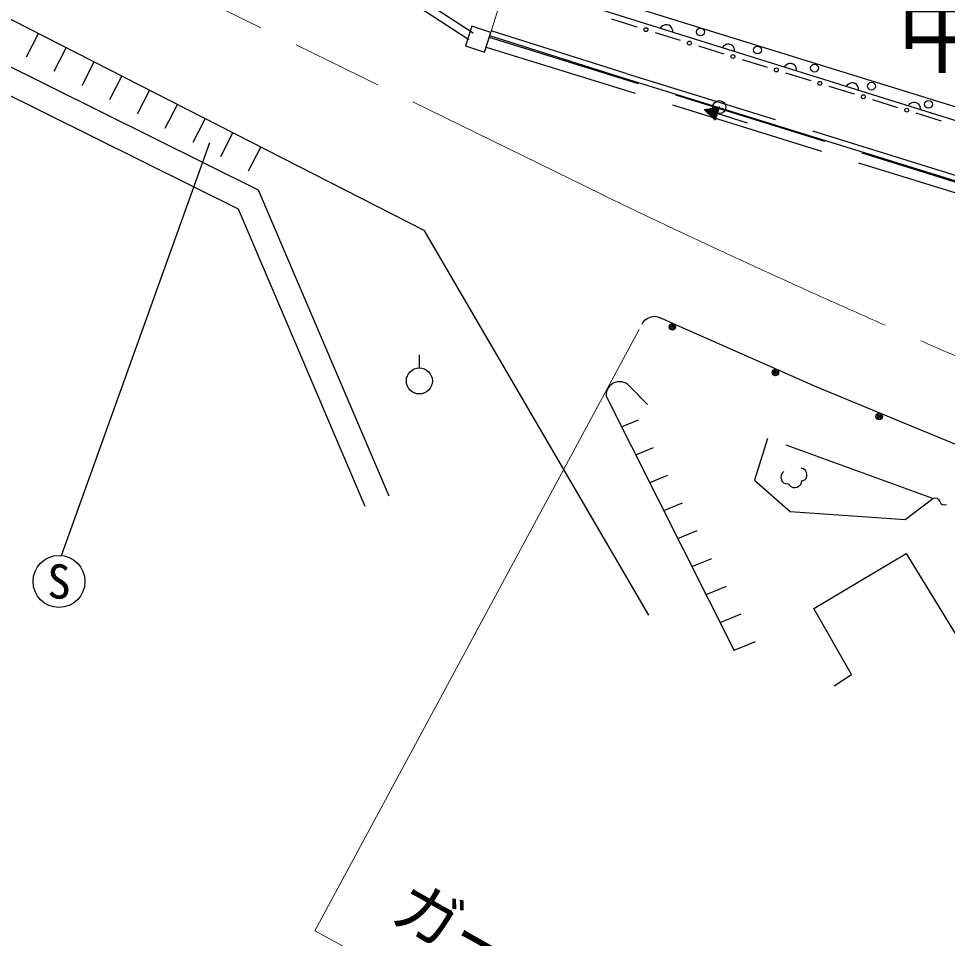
# Model space of a CAD drawing. Units: millimetres, scale not verified. Extents: x 40000 to 680000, y 20000 to 380000.
# Drawn here: x 111826 to 147557, y 261652 to 297038 of the extents above; entities that cross this region are included whole.
import ezdxf
from ezdxf.enums import TextEntityAlignment as Align

# ---------------------------------------------------------------- set-up
doc = ezdxf.new("R2010")
doc.units = ezdxf.units.MM
doc.header["$LTSCALE"] = 1000
doc.header["$PDMODE"] = 32
doc.header["$PDSIZE"] = 500
doc.linetypes.add('CHAIN', pattern=[18.5, 12, -1.5, 3.5, -1.5])
doc.linetypes.add('DASHED', pattern=[7.5, 6, -1.5])
for name, color, linetype, lineweight in [('M-BGD', 7, 'Continuous', 25), ('M-BGD-EXST', 7, 'Continuous', 25), ('M-BMK', 2, 'CHAIN', 13), ('M-STR-HTXT', 7, 'Continuous', 13)]:
    doc.layers.add(name, color=color, linetype=linetype, lineweight=lineweight)
doc.layers.add('M-BMK-HTXT', color=7, linetype='Continuous')
doc.styles.add('ＭＳ ゴシック', font='')
doc.styles.get('ＭＳ ゴシック').set_extended_font_data('MS Gothic')

msp = doc.modelspace()

# ---------------------------------------------------------------- linework, layer by layer
at = {"layer": 'M-BGD'}
for p, q in [((75003, 315640), (127411, 288896)), ((149867, 292481), (130788, 298458)), ((132642, 298367), (150023, 292978)), ((134632, 297033), (135475, 296759)), ((129256, 296740), (129014, 295988)), ((129994, 296502), (129256, 296740)), ((135475, 296759), (135609, 296718)), ((136549, 296716), (136512, 296665)), ((136592, 296755), (136549, 296716)), ((136655, 296788), (136592, 296755)), ((136711, 296802), (136655, 296788)), ((136775, 296803), (136711, 296802)), ((136851, 296779), (136775, 296803)), ((136902, 296742), (136851, 296779)), ((136941, 296698), (136902, 296742)), ((136974, 296636), (136941, 296698)), ((136988, 296579), (136974, 296636)), ((136989, 296516), (136988, 296579)), ((121057, 290431), (109154, 296350)), ((112130, 295560), (112590, 296459)), ((129752, 295751), (129994, 296502)), ((135140, 294737), (129948, 296374)), ((135200, 294928), (130009, 296565)), ((136311, 296501), (137281, 296202)), ((113198, 295013), (113659, 295914)), ((129014, 295988), (129752, 295751)), ((137983, 295985), (138953, 295686)), ((138933, 295969), (138896, 295918)), ((138977, 296008), (138933, 295969)), ((139040, 296041), (138977, 296008)), ((139096, 296054), (139040, 296041)), ((139160, 296056), (139096, 296054)), ((139236, 296032), (139160, 296056)), ((139287, 295995), (139236, 296032)), ((139326, 295951), (139287, 295995)), ((139359, 295888), (139326, 295951)), ((139372, 295832), (139359, 295888)), ((120282, 289700), (107918, 295848)), ((139374, 295769), (139372, 295832)), ((114266, 294466), (114728, 295368)), ((139655, 295470), (140625, 295170)), ((141318, 295222), (141281, 295171)), ((141362, 295261), (141318, 295222)), ((141425, 295294), (141362, 295261)), ((141481, 295307), (141425, 295294)), ((141544, 295308), (141481, 295307)), ((141621, 295285), (141544, 295308)), ((141672, 295247), (141621, 295285)), ((141711, 295204), (141672, 295247)), ((141744, 295141), (141711, 295204)), ((141757, 295085), (141744, 295141)), ((115335, 293920), (115797, 294823)), ((141328, 294954), (142298, 294654)), ((141758, 295021), (141757, 295085)), ((149839, 290181), (135140, 294737)), ((143000, 294438), (143970, 294139)), ((143703, 294475), (143666, 294424)), ((143747, 294514), (143703, 294475)), ((143809, 294546), (143747, 294514)), ((143866, 294560), (143809, 294546)), ((143929, 294561), (143866, 294560)), ((144006, 294537), (143929, 294561)), ((144057, 294500), (144006, 294537)), ((144096, 294457), (144057, 294500)), ((144128, 294394), (144096, 294457)), ((116403, 293373), (116866, 294277)), ((144142, 294337), (144128, 294394)), ((144143, 294274), (144142, 294337)), ((117471, 292826), (117934, 293732)), ((144672, 293922), (145642, 293623)), ((146088, 293728), (146051, 293676)), ((146132, 293766), (146088, 293728)), ((146194, 293799), (146132, 293766)), ((146251, 293813), (146194, 293799)), ((146314, 293814), (146251, 293813)), ((146391, 293790), (146314, 293814)), ((146442, 293753), (146391, 293790)), ((146481, 293710), (146442, 293753)), ((146513, 293647), (146481, 293710)), ((138203, 293538), (138782, 293631)), ((138625, 293130), (138203, 293538)), ((138231, 293511), (138698, 293364)), ((138241, 293544), (138709, 293397)), ((138287, 293456), (138688, 293331)), ((138319, 293557), (138719, 293431)), ((138343, 293402), (138677, 293297)), ((138396, 293569), (138730, 293464)), ((138473, 293581), (138740, 293498)), ((138550, 293594), (138751, 293531)), ((138782, 293631), (138625, 293130)), ((138628, 293606), (138761, 293564)), ((139872, 293014), (138704, 293381)), ((138705, 293619), (138772, 293598)), ((146344, 293406), (147314, 293107)), ((146527, 293590), (146513, 293647)), ((146528, 293527), (146527, 293590)), ((118539, 292280), (119003, 293186)), ((138400, 293348), (138667, 293264)), ((138456, 293293), (138656, 293230)), ((138512, 293239), (138646, 293197)), ((138569, 293185), (138635, 293164)), ((119607, 291733), (120072, 292641)), ((120676, 291186), (121141, 292096)), ((126081, 278666), (121057, 290431)), ((125161, 278273), (120282, 289700)), ((127411, 288896), (136055, 274092)), ((135935, 285451), (136030, 285518)), ((136030, 285518), (136162, 285569)), ((136162, 285569), (136278, 285584)), ((136278, 285584), (136422, 285564)), ((136422, 285564), (136568, 285499)), ((137025, 285296), (136568, 285499)), ((135817, 285285), (135850, 285358)), ((135850, 285358), (135935, 285451)), ((142503, 282870), (137025, 285296)), ((135374, 282849), (136016, 282197)), ((146196, 281343), (142503, 282870)), ((139363, 272719), (134424, 282528)), ((135024, 281335), (135679, 281604)), ((153633, 278268), (146196, 281343)), ((135566, 280261), (136245, 280539)), ((136107, 279186), (136807, 279473)), ((141156, 279464), (141152, 279382)), ((141200, 279554), (141156, 279464)), ((141270, 279609), (141200, 279554)), ((142023, 279718), (141937, 279742)), ((142098, 279651), (142023, 279718)), ((142133, 279577), (142098, 279651)), ((142149, 279498), (142133, 279577)), ((142145, 279416), (142149, 279498)), ((141152, 279382), (141168, 279303)), ((141168, 279303), (141203, 279229)), ((141203, 279229), (141254, 279178)), ((141254, 279178), (141321, 279150)), ((141321, 279150), (141403, 279146)), ((141403, 279146), (141442, 279154)), ((141442, 279154), (141473, 279099)), ((141473, 279099), (141524, 279048)), ((141830, 279048), (141901, 279102)), ((141901, 279102), (141932, 279150)), ((141932, 279150), (141944, 279193)), ((141944, 279193), (141952, 279255)), ((141952, 279255), (141991, 279263)), ((141991, 279263), (142066, 279298)), ((142066, 279298), (142117, 279349)), ((142117, 279349), (142145, 279416)), ((141524, 279048), (141615, 279005)), ((141615, 279005), (141697, 279001)), ((141697, 279001), (141775, 279016)), ((141775, 279016), (141830, 279048)), ((136648, 278111), (137369, 278406)), ((146998, 278582), (147086, 278602)), ((147086, 278602), (147159, 278589)), ((147159, 278589), (147217, 278543)), ((147217, 278543), (147261, 278464)), ((147261, 278464), (147305, 278386)), ((147305, 278386), (147363, 278340)), ((147436, 278327), (147524, 278347)), ((147363, 278340), (147436, 278327)), ((137190, 277036), (137931, 277340)), ((137731, 275961), (138494, 276273)), ((142424, 274347), (145968, 276454)), ((145968, 276454), (150601, 268895)), ((138272, 274886), (139056, 275207)), ((138814, 273811), (139618, 274141)), ((143871, 271802), (142424, 274347)), ((139355, 272736), (140180, 273074)), ((143202, 271372), (143871, 271802))]:
    msp.add_line(p, q, dxfattribs=at)
at = {"layer": 'M-BGD', "linetype": 'DASHED'}
for p, q in [((129315, 296472), (122805, 300724)), ((129151, 296221), (122641, 300473)), ((129934, 296325), (149077, 290378)), ((129816, 295943), (148959, 289996)), ((135199, 294928), (149171, 290610)), ((140634, 280882), (140140, 279276)), ((146998, 278582), (140634, 280882)), ((140140, 279276), (141514, 278081)), ((145932, 277769), (146998, 278582)), ((141514, 278081), (145932, 277769))]:
    msp.add_line(p, q, dxfattribs=at)
at = {"layer": 'M-BGD'}
for centre, radius in [((135960, 296610), 75), ((138060, 296523), 150), ((137632, 296094), 75), ((140252, 295827), 150), ((139304, 295578), 75), ((142444, 295132), 150), ((140976, 295062), 75), ((142649, 294546), 75), ((144637, 294436), 150), ((144321, 294030), 75), ((146829, 293741), 150), ((145993, 293514), 75), ((136975, 285182), 125), ((136975, 285182), 75), ((136975, 285182), 25), ((140939, 283425), 125), ((140939, 283425), 75), ((140939, 283425), 25), ((144933, 281730), 125), ((144933, 281730), 75), ((144933, 281730), 25)]:
    msp.add_circle(centre, radius, dxfattribs=at)
msp.add_arc((134948, 282545), 524, 35.5391, 181.846, dxfattribs=at)
msp.add_point((138782, 293631), dxfattribs=at)
at = {"layer": 'M-BGD-EXST'}
for p, q in [((113472, 276380), (119185, 292271)), ((127243, 283598), (127243, 284098))]:
    msp.add_line(p, q, dxfattribs=at)
for centre, radius in [((127243, 283098), 500), ((113381, 275384), 1000)]:
    msp.add_circle(centre, radius, dxfattribs=at)
at = {"layer": 'M-BMK'}
msp.add_line((77142, 318232), (134270, 290265), dxfattribs=at)
msp.add_arc((290462, 614616), 360000, 244.28669, 249.8403, dxfattribs=at)
at = {"layer": 'M-STR-HTXT'}
for p, q in [((129994, 296502), (137649, 321467)), ((135704, 285073), (123224, 261941)), ((123224, 261941), (148077, 248532))]:
    msp.add_line(p, q, dxfattribs=at)

# ---------------------------------------------------------------- texts
at = {"layer": 'M-BGD-EXST', "style": 'ＭＳ ゴシック'}
msp.add_text('S', height=1320, rotation=359.994, dxfattribs=at).set_placement((113381, 275384), align=Align.MIDDLE_CENTER)
at = {"layer": 'M-BMK-HTXT', "style": 'ＭＳ ゴシック'}
msp.add_text('中央バス停', height=2566, rotation=359.994, dxfattribs=at).set_placement((145613, 294453), align=Align.BOTTOM_LEFT)
at = {"layer": 'M-STR-HTXT', "style": 'ＭＳ ゴシック'}
msp.add_text('ガードレール\u3000L=28.0', height=1833, rotation=330.591, dxfattribs=at).set_placement((136658, 255777), align=Align.BOTTOM_CENTER)

doc.saveas('drawing.dxf')
